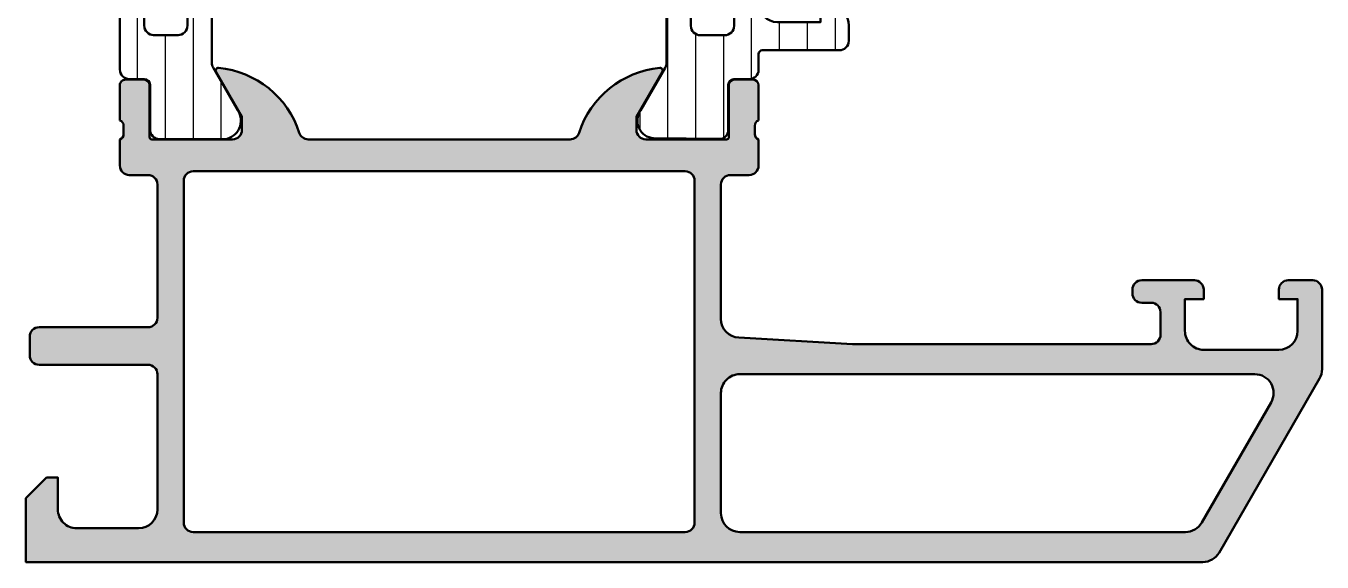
# Model space of a CAD drawing. Extents: x 0 to 69, y 0 to 85.
# Drawn here: x 0 to 69, y 0 to 28.5 of the extents above; entities that cross this region are included whole.
import ezdxf

# ---------------------------------------------------------------- set-up
doc = ezdxf.new("R2010")
doc.units = 0
for name, color, linetype, lineweight in [('0S-Alu contour', 7, 'Continuous', 50), ('0S-Alu hatch', 252, 'Continuous', 25), ('0S-Plastic contour', 254, 'Continuous', 50), ('0S-Plastic hatch', 253, 'Continuous', 25)]:
    doc.layers.add(name, color=color, linetype=linetype, lineweight=lineweight)
pattern_1 = [(90, (0, 0), (-1.4859, 0), [])]

# ---------------------------------------------------------------- blocks, each defined once
blk = doc.blocks.new('284035__A3D7CD79_B9CD_47EB_A860_35C0FE512567___393F208A_9C1D_455E_886C_1806FA2FA6F2_')
at = {"layer": '0S-Plastic hatch'}
h = blk.add_hatch(dxfattribs=at)
h.set_pattern_fill('ANSI31', color=256, scale=0.4680000000000001, angle=45, style=0)
h.set_pattern_definition(pattern_1)
edge = h.paths.add_edge_path()
edge.add_line((4.99875316199033, 61.29235577843108), (4.999865851479134, 26.20985706892869))
edge.add_arc((5.499863172325637, 26.20987292702808), 0.4999973210979835, 180.0018172140356, 270.0020240769155)
edge.add_line((5.499880835634241, 25.70987560624209), (6.310215562531987, 25.70990423279008))
edge.add_ellipse((6.310226160577547, 25.40990423297728), major_axis=(-0.2999999999999987, 0), ratio=1, start_angle=180.0020752991279, end_angle=270.00202407760605, ccw=False)
edge.add_line((6.610226160380755, 25.4099150992182), (6.609981139799932, 23.00991670582849))
edge.add_arc((7.109977117006169, 23.00993217644588), 0.499995977445579, 180.0017728165192, 270.0020872367505)
edge.add_line((7.10999533143641, 22.50993619933206), (10.58653936268191, 22.51006284689494))
edge.add_arc((10.44419286180014, 23.49987576636565), 0.9999960709244833, 278.1836833497854, 392.7290913977267)
edge.add_line((11.28542592802038, 24.04054116211618), (9.966873498563984, 26.32415025136554))
edge.add_ellipse((10.39987715981602, 26.57416590955994), major_axis=(-0.5000000000000481, 0), ratio=1, start_angle=0.0018117430832944592, end_angle=30.002071897231076, ccw=False)
edge.add_line((9.899877160065945, 26.57415009911673), (9.898790847672744, 60.92841780917886))
edge.add_ellipse((10.39879084742281, 60.92843361962196), major_axis=(-0.5000000000000366, 0), ratio=1, start_angle=-29.997921301458177, end_angle=0.0018117430832944592, ccw=False)
edge.add_line((9.965769075782111, 61.17841790969873), (11.28415607356917, 63.46212251095384))
edge.add_arc((10.44288384291037, 64.00272696504832), 0.9999960709244877, 327.2750591980468, 441.8204672459867)
edge.add_line((10.58515863982459, 64.99255019372475), (7.10861440020827, 64.99242354616824))
edge.add_arc((7.108632614638507, 64.49242756905446), 0.4999959774455521, 90.00208723675013, 180.0023777790715)
edge.add_line((6.608636637623515, 64.49240681918452), (6.6090555134638, 62.09244994367308))
edge.add_ellipse((6.309055518033103, 62.0923975836117), major_axis=(-0.29999999999999, 0), ratio=1, start_angle=90.0020240765632, end_angle=180.010000035117, ccw=False)
edge.add_line((6.309066116073203, 61.79239758379891), (5.498732819528203, 61.79236895731642))
edge.add_arc((5.498750482836811, 61.29237163653045), 0.4999973210979595, 90.00202407691594, 180.0018172140356)
edge = h.paths.add_edge_path()
edge.add_line((6.299314550049844, 50.10129095037584), (6.299314550049844, 58.95130010564918))
edge.add_ellipse((6.799299291260775, 58.95130010565438), major_axis=(-0.4999847412109304, 0), ratio=1, start_angle=269.9999999999992, end_angle=360, ccw=False)
edge.add_line((6.799299291260782, 59.45128484686531), (8.099309972413124, 59.45128484686531))
edge.add_ellipse((8.099309972413131, 58.95126958807625), major_axis=(-0.5000152587890554, 0), ratio=1, start_angle=180, end_angle=270.0000000000008, ccw=False)
edge.add_line((8.599325231202188, 58.95126958807106), (8.599325231202188, 50.10129095038099))
edge.add_ellipse((8.099328870558866, 50.1012873110243), major_axis=(-0.4999963606565677, 0), ratio=1, start_angle=89.9995829574089, end_angle=180.0004170428646, ccw=False)
edge.add_line((8.099325231202188, 49.60129095038098), (6.799331124934271, 49.60129095038098))
edge.add_ellipse((6.799314552137465, 50.10129095219395), major_axis=(-0.5000000020876216, 0), ratio=1, start_angle=0, end_angle=90.00189910261582, ccw=False)
edge = h.paths.add_edge_path()
edge.add_line((8.599325231202188, 48.10129095037579), (8.599325231202188, 39.40128484686011))
edge.add_ellipse((8.099325231202174, 39.40128484686532), major_axis=(-0.5000000000000142, 0), ratio=1, start_angle=90.000000001192, end_angle=180, ccw=False)
edge.add_line((8.099325231212577, 38.90128484686531), (6.799314550060246, 38.9012848468653))
edge.add_ellipse((6.79931455004983, 39.4012848468653), major_axis=(-0.4999999999999929, 0), ratio=1, start_angle=0, end_angle=90.00000000119371, ccw=False)
edge.add_line((6.299314550049837, 39.4012848468601), (6.299314550049844, 48.10129095037578))
edge.add_ellipse((6.799314550049844, 48.10129095038099), major_axis=(-0.5, 0), ratio=1, start_angle=270, end_angle=360, ccw=False)
edge.add_line((6.799314550049844, 48.60129095038098), (8.099325231202203, 48.60129095038098))
edge.add_ellipse((8.099325231202199, 48.10129095038099), major_axis=(-0.4999999999999929, 0), ratio=1, start_angle=180, end_angle=269.9999999999996, ccw=False)
edge = h.paths.add_edge_path()
edge.add_line((6.299314550039456, 28.55129095107429), (6.299314550039456, 37.40128484755855))
edge.add_ellipse((6.799314552196763, 37.4012848456811), major_axis=(-0.5000000021573073, 0), ratio=1, start_angle=269.9981009105044, end_angle=360, ccw=False)
edge.add_line((6.799331124879076, 37.90128484756375), (8.099325231191814, 37.90128484756376))
edge.add_ellipse((8.099328870548534, 37.4012884869205), major_axis=(-0.4999963606565109, 0), ratio=1, start_angle=179.9995829571355, end_angle=270.0004170425959, ccw=False)
edge.add_line((8.5993252311918, 37.40128484756374), (8.5993252311918, 28.55129095107944))
edge.add_ellipse((8.099328870548424, 28.55128731172282), major_axis=(-0.499996360656621, 0), ratio=1, start_angle=89.9995829574151, end_angle=180.0004170428646, ccw=False)
edge.add_line((8.0993252311918, 28.05129095107944), (6.799331124923897, 28.05129095107945))
edge.add_ellipse((6.799314552127077, 28.55129095289241), major_axis=(-0.5000000020876216, 0), ratio=1, start_angle=0, end_angle=90.00189910261747, ccw=False)
at = {"layer": '0S-Alu contour', "color": 7}
for points in [[(6.799299291260782, 59.45128484686531), (8.099309972413124, 59.45128484686531)], [(6.299314550049844, 50.10129095037584), (6.299314550049844, 58.95130010564918)], [(8.599325231202188, 58.95126958807106), (8.599325231202188, 50.10129095038099)], [(8.099325231202188, 49.60129095038098), (6.799331124934271, 49.60129095038098)], [(6.799314550049844, 48.60129095038098), (8.099325231202203, 48.60129095038098)], [(6.299314550049837, 39.4012848468601), (6.299314550049844, 48.10129095037578)], [(8.599325231202188, 48.10129095037579), (8.599325231202188, 39.40128484686011)], [(8.099325231212577, 38.90128484686531), (6.799314550060246, 38.9012848468653)], [(6.299314550039456, 28.55129095107429), (6.299314550039456, 37.40128484755855)], [(6.799331124879076, 37.90128484756375), (8.099325231191814, 37.90128484756376)], [(8.5993252311918, 37.40128484756374), (8.5993252311918, 28.55129095107944)], [(8.0993252311918, 28.05129095107944), (6.799331124923897, 28.05129095107945)]]:
    blk.add_lwpolyline(points, dxfattribs=at)
at = {"layer": '0S-Alu contour', "color": 7, "extrusion": (0, 0, -1)}
for centre, radius, start, end in [((-6.799299291260775, 58.95130010565438), 0.4999847412109304, 0, 90.00000000000081), ((-8.099309972413131, 58.95126958807625), 0.5000152587890554, 89.9999999999992, 180), ((-6.799314552137465, 50.10129095219395), 0.5000000020876216, 269.9981008973842, 0), ((-8.099328870558866, 50.1012873110243), 0.4999963606565677, 179.9995829571354, 270.0004170425911), ((-6.799314550049844, 48.10129095038099), 0.5, 0, 90), ((-8.099325231202199, 48.10129095038099), 0.4999999999999929, 90.0000000000004, 180), ((-6.79931455004983, 39.4012848468653), 0.4999999999999929, 269.9999999988063, 0), ((-8.099325231202174, 39.40128484686532), 0.5000000000000142, 180, 269.999999998808), ((-6.799314552196763, 37.4012848456811), 0.5000000021573073, 0, 90.00189908949562), ((-8.099328870548534, 37.4012884869205), 0.4999963606565109, 89.99958295740409, 180.0004170428646), ((-6.799314552127077, 28.55129095289241), 0.5000000020876216, 269.9981008973825, 0), ((-8.099328870548424, 28.55128731172282), 0.499996360656621, 179.9995829571354, 270.0004170425849)]:
    blk.add_arc(centre, radius, start, end, dxfattribs=at)
at = {"layer": '0S-Plastic contour', "color": 7}
for points in [[(10.58515863982459, 64.99255019372475), (7.10861440020827, 64.99242354616824)], [(6.608636637623515, 64.49240681918452), (6.6090555134638, 62.09244994367308)], [(9.965769075782111, 61.17841790969873), (11.28415607356917, 63.46212251095384)], [(6.309066116073203, 61.79239758379891), (5.498732819528203, 61.79236895731642)], [(4.99875316199033, 61.29235577843108), (4.999865851479134, 26.20985706892869)], [(9.899877160065945, 26.57415009911673), (9.898790847672744, 60.92841780917886)], [(11.28542592802038, 24.04054116211618), (9.966873498563984, 26.32415025136554)], [(5.499880835634241, 25.70987560624209), (6.310215562531987, 25.70990423279008)], [(6.610226160380755, 25.4099150992182), (6.609981139799932, 23.00991670582849)], [(7.10999533143641, 22.50993619933206), (10.58653936268191, 22.51006284689494)]]:
    blk.add_lwpolyline(points, dxfattribs=at)
for centre, radius, start, end in [((7.108632614638507, 64.49242756905446), 0.4999959774455521, 90.00208723675013, 180.0023777790715), ((10.44288384291037, 64.00272696504832), 0.9999960709244877, 327.2750591980468, 81.82046724598675), ((5.498750482836811, 61.29237163653045), 0.4999973210979595, 90.00202407691594, 180.0018172140356), ((5.499863172325637, 26.20987292702808), 0.4999973210979835, 180.0018172140356, 270.0020240769155), ((10.44419286180014, 23.49987576636565), 0.9999960709244833, 278.1836833497854, 32.72909139772675), ((7.109977117006169, 23.00993217644588), 0.499995977445579, 180.0017728165192, 270.0020872367505)]:
    blk.add_arc(centre, radius, start, end, dxfattribs=at)
at = {"layer": '0S-Plastic contour', "color": 7, "extrusion": (0, 0, -1)}
for centre, radius, start, end in [((-6.309055518033103, 62.0923975836117), 0.29999999999999, 179.989999964883, 269.9979759234368), ((-10.39879084742281, 60.92843361962196), 0.5000000000000366, 359.9981882569167, 29.99792130145823), ((-10.39987715981602, 26.57416590955994), 0.5000000000000481, 329.9979281027689, 359.9981882569167), ((-6.310226160577547, 25.40990423297728), 0.2999999999999987, 89.99797592239396, 179.9979247008721)]:
    blk.add_arc(centre, radius, start, end, dxfattribs=at)
blk = doc.blocks.new('284035__770BF526_16D2_4303_8D42_E1DBD046E04F___C1C54037_022A_4118_9777_8D32D1AEF138_')
at = {"layer": '0S-Plastic hatch'}
h = blk.add_hatch(dxfattribs=at)
h.set_pattern_fill('ANSI31', color=256, scale=0.4680000000000001, angle=45, style=0)
h.set_pattern_definition(pattern_1)
edge = h.paths.add_edge_path()
edge.add_line((34.09998855703174, 60.91833314019055), (34.10107486946282, 26.56406438459115))
edge.add_ellipse((33.60107486977208, 26.56404679696934), major_axis=(-0.500000000000068, 0), ratio=1, start_angle=150.0020786985412, end_angle=180.0020153930485, ccw=False)
edge.add_line((34.0340966414128, 26.31406250689255), (32.71570964362576, 24.03035790563746))
edge.add_arc((33.48901955307809, 23.49461144635507), 0.9407616513712657, 145.2859152921439, 265.4693820780111)
edge.add_line((33.41470707737032, 22.55678942664932), (36.89124857317617, 22.52076237158533))
edge.add_arc((36.9248632237438, 22.98612432631836), 0.466574424551672, 265.8685097930475, 361.7132389421505)
edge.add_line((37.39122907957142, 23.00007359740677), (37.39081019935863, 25.40007196674527))
edge.add_ellipse((37.69081019916184, 25.40008283297958), major_axis=(-0.3000000000000041, 0), ratio=1, start_angle=-89.99792470211253, end_angle=0.002075297898500139, ccw=False)
edge.add_line((37.69079933292751, 25.7000828327828), (38.50113066574241, 25.700111459201))
edge.add_arc((38.50111523435811, 26.20010878006084), 0.4999973210979719, 270.0017683158601, 360.0023822800018)
edge.add_line((39.00111255502389, 26.20012956926355), (39.00243310001383, 27.04120181439143))
edge.add_ellipse((39.20243310001383, 27.04120181439143), major_axis=(-0.1999999999999957, 0), ratio=1, start_angle=270.00000000000205, end_angle=360, ccw=False)
edge.add_line((39.20243310001382, 27.24120181439142), (43.30243310000217, 27.24120181439142))
edge.add_arc((43.30243310000218, 27.74120181439143), 0.5000000000000031, 269.9999999999992, 360)
edge.add_line((43.80243310000218, 27.74120181439142), (43.80243310000173, 28.57195103774948))
edge.add_arc((42.80243310000226, 28.57195103774945), 0.9999999999994567, 0, 74.99999999891949)
edge.add_line((43.06125214512286, 29.53787686403311), (42.30243310000229, 29.74120181439137))
edge.add_line((42.30243310000229, 29.74120181439137), (42.30243310000218, 28.74120181439142))
edge.add_line((42.30243310000218, 28.74120181439142), (40.00243310001383, 28.74120181439142))
edge.add_ellipse((40.00414234573504, 29.74532829859306), major_axis=(-1.004127938958025, 0), ratio=1, start_angle=0.23408772131568867, end_angle=89.90246998467933, ccw=False)
edge.add_line((39.00002278728715, 29.74122584341729), (39.00002278728715, 32.74110419756097))
edge.add_ellipse((40.00414213385486, 32.73707584171383), major_axis=(-1.004127427074081, 0), ratio=1, start_angle=270.097517975085, end_angle=359.770140321516, ccw=False)
edge.add_line((40.00243310001378, 33.74120181439143), (42.30243310000219, 33.74120181439142))
edge.add_line((42.30243310000219, 33.74120181439142), (42.30243310000218, 32.74120181439142))
edge.add_line((42.30243310000218, 32.74120181439142), (43.06125214512285, 32.9445267647196))
edge.add_arc((42.80243310000205, 33.91045259100384), 1.000000000000067, 285.0000000010829, 360)
edge.add_line((43.80243310000213, 33.91045259100381), (43.80243310000213, 34.74120181439148))
edge.add_arc((43.30243310000218, 34.74120181439148), 0.4999999999999467, 0, 90)
edge.add_line((43.30243310000218, 35.24120181439143), (39.2024331000139, 35.24120181439143))
edge.add_ellipse((39.20416165290917, 35.44537491023468), major_axis=(-0.2041804127758823, 0), ratio=1, start_angle=1.1558689438177794, end_angle=89.51493893428051, ccw=False)
edge.add_line((39.00002278728715, 35.44125611139533), (38.99999986572914, 61.28262292094751))
edge.add_arc((38.50000254486929, 61.28260748956321), 0.4999973210979746, 0.0017683158931002, 90.00238227991125)
edge.add_line((38.49998175566661, 61.78260481022899), (37.68965042285168, 61.7825761838108))
edge.add_ellipse((37.68963955661738, 62.082576183614), major_axis=(-0.3000000000000041, 0), ratio=1, start_angle=0.002075297898500139, end_angle=90.00207529788338, ccw=False)
edge.add_line((37.38963955681416, 62.08256531737969), (37.38988457739498, 64.48256371076516))
edge.add_arc((36.88988860018874, 64.4825482401454), 0.4999959774455828, 0.0017728167248697, 90.00237777907287)
edge.add_line((36.88986785031883, 64.98254421716042), (33.413326354513, 64.98241756969632))
edge.add_arc((33.55567285539478, 63.99260465022564), 0.9999960709244813, 98.1836833497854, 212.7290913977266)
edge.add_line((32.71443978917453, 63.45193925447511), (34.03299221863093, 61.16833016522574))
edge.add_ellipse((33.59998855737901, 60.91831450703137), major_axis=(-0.4999999999999318, 0), ratio=1, start_angle=180.0021352027152, end_angle=210.0020718972341, ccw=False)
edge = h.paths.add_edge_path()
edge.add_line((35.40054048600312, 50.09119556902756), (35.40054048600312, 58.94118946551185))
edge.add_ellipse((35.90053684664648, 58.94119310486849), major_axis=(-0.4999963606566095, 0), ratio=1, start_angle=-90.0004170425853, end_angle=0.00041704286462618256, ccw=False)
edge.add_line((35.90054048600311, 59.44118946551185), (37.20053459227101, 59.44118946551185))
edge.add_ellipse((37.20055116506783, 58.94118946369888), major_axis=(-0.5000000020876283, 0), ratio=1, start_angle=180, end_angle=270.001899102617, ccw=False)
edge.add_line((37.70055116715546, 58.94118946551699), (37.70055116715547, 50.09119556903273))
edge.add_ellipse((37.20055116499816, 50.09119557091019), major_axis=(-0.5000000021573054, 0), ratio=1, start_angle=89.99810091050358, end_angle=180, ccw=False)
edge.add_line((37.20053459231584, 49.59119556902755), (35.9005404860031, 49.59119556902752))
edge.add_ellipse((35.90053684664638, 50.09119192967078), major_axis=(-0.4999963606565056, 0), ratio=1, start_angle=-0.000417042864683026, end_angle=90.00041704259593, ccw=False)
edge = h.paths.add_edge_path()
edge.add_line((35.40054048599273, 39.39118946621551), (35.40054048599273, 48.09119556973119))
edge.add_ellipse((35.90054048599274, 48.09119556972597), major_axis=(-0.5000000000000134, 0), ratio=1, start_angle=270.000000001192, end_angle=360, ccw=False)
edge.add_line((35.90054048598234, 48.59119556972599), (37.20055116713466, 48.591195569726))
edge.add_ellipse((37.20055116714509, 48.09119556972599), major_axis=(-0.5000000000000053, 0), ratio=1, start_angle=180, end_angle=270.00000000119445, ccw=False)
edge.add_line((37.70055116714509, 48.09119556973119), (37.70055116714508, 39.39118946621551))
edge.add_ellipse((37.20055116714508, 39.39118946621031), major_axis=(-0.4999999999999982, 0), ratio=1, start_angle=90, end_angle=180, ccw=False)
edge.add_line((37.20055116714508, 38.89118946621032), (35.90054048599272, 38.89118946621032))
edge.add_ellipse((35.90054048599273, 39.39118946621031), major_axis=(-0.4999999999999938, 0), ratio=1, start_angle=0, end_angle=89.9999999999992, ccw=False)
edge = h.paths.add_edge_path()
edge.add_line((35.40054048599273, 28.54121082852024), (35.40054048599273, 37.39118946621031))
edge.add_ellipse((35.90053684663606, 37.39119310556699), major_axis=(-0.4999963606565686, 0), ratio=1, start_angle=-90.00041704259098, end_angle=0.00041704286462618256, ccw=False)
edge.add_line((35.90054048599274, 37.89118946621031), (37.20053459226065, 37.89118946621031))
edge.add_ellipse((37.20055116505746, 37.39118946439735), major_axis=(-0.5000000020876203, 0), ratio=1, start_angle=180, end_angle=270.0018991026154, ccw=False)
edge.add_line((37.70055116714507, 37.39118946621545), (37.70055116714508, 28.54118031094211))
edge.add_ellipse((37.20056642593415, 28.54118031093692), major_axis=(-0.4999847412109292, 0), ratio=1, start_angle=89.9999999999992, end_angle=180, ccw=False)
edge.add_line((37.20056642593414, 28.04119556972599), (35.9005557447818, 28.04119556972599))
edge.add_ellipse((35.90055574478179, 28.54121082851504), major_axis=(-0.500015258789055, 0), ratio=1, start_angle=0, end_angle=90.0000000000008, ccw=False)
at = {"layer": '0S-Alu contour', "color": 7}
for points in [[(35.90054048600311, 59.44118946551185), (37.20053459227101, 59.44118946551185)], [(35.40054048600312, 50.09119556902756), (35.40054048600312, 58.94118946551185)], [(37.70055116715546, 58.94118946551699), (37.70055116715547, 50.09119556903273)], [(37.20053459231584, 49.59119556902755), (35.9005404860031, 49.59119556902752)], [(35.90054048598234, 48.59119556972599), (37.20055116713466, 48.591195569726)], [(35.40054048599273, 39.39118946621551), (35.40054048599273, 48.09119556973119)], [(37.70055116714509, 48.09119556973119), (37.70055116714508, 39.39118946621551)], [(37.20055116714508, 38.89118946621032), (35.90054048599272, 38.89118946621032)], [(35.40054048599273, 28.54121082852024), (35.40054048599273, 37.39118946621031)], [(35.90054048599274, 37.89118946621031), (37.20053459226065, 37.89118946621031)], [(37.70055116714507, 37.39118946621545), (37.70055116714508, 28.54118031094211)], [(37.20056642593414, 28.04119556972599), (35.9005557447818, 28.04119556972599)]]:
    blk.add_lwpolyline(points, dxfattribs=at)
at = {"layer": '0S-Alu contour', "color": 7, "extrusion": (0, 0, -1)}
for centre, radius, start, end in [((-35.90053684664648, 58.94119310486849), 0.4999963606566095, 359.9995829571354, 90.00041704258533), ((-37.20055116506783, 58.94118946369888), 0.5000000020876283, 89.99810089738295, 180), ((-35.90053684664638, 50.09119192967078), 0.4999963606565056, 269.9995829574041, 0.0004170428646345), ((-37.20055116499816, 50.09119557091019), 0.5000000021573054, 180, 270.0018990894964), ((-35.90054048599274, 48.09119556972597), 0.5000000000000134, 0, 89.99999999880797), ((-37.20055116714509, 48.09119556972599), 0.5000000000000053, 89.99999999880554, 180), ((-35.90054048599273, 39.39118946621031), 0.4999999999999938, 270.0000000000008, 0), ((-37.20055116714508, 39.39118946621031), 0.4999999999999982, 180, 270), ((-35.90053684663606, 37.39119310556699), 0.4999963606565686, 359.9995829571354, 90.00041704259102), ((-37.20055116505746, 37.39118946439735), 0.5000000020876203, 89.99810089738456, 180), ((-35.90055574478179, 28.54121082851504), 0.500015258789055, 269.9999999999992, 0), ((-37.20056642593415, 28.54118031093692), 0.4999847412109292, 180, 270.0000000000008)]:
    blk.add_arc(centre, radius, start, end, dxfattribs=at)
at = {"layer": '0S-Plastic contour', "color": 7}
for points in [[(36.88986785031883, 64.98254421716042), (33.413326354513, 64.98241756969632)], [(37.38963955681416, 62.08256531737969), (37.38988457739498, 64.48256371076516)], [(32.71443978917453, 63.45193925447511), (34.03299221863093, 61.16833016522574)], [(38.49998175566661, 61.78260481022899), (37.68965042285168, 61.7825761838108)], [(34.09998855703174, 60.91833314019055), (34.10107486946282, 26.56406438459115)], [(39.00002278728715, 35.44125611139533), (38.99999986572914, 61.28262292094751)], [(43.30243310000218, 35.24120181439143), (39.2024331000139, 35.24120181439143)], [(43.80243310000213, 33.91045259100381), (43.80243310000213, 34.74120181439148)], [(40.00243310001378, 33.74120181439143), (42.30243310000219, 33.74120181439142), (42.30243310000218, 32.74120181439142), (43.06125214512285, 32.9445267647196)], [(39.00002278728715, 29.74122584341729), (39.00002278728715, 32.74110419756097)], [(43.06125214512286, 29.53787686403311), (42.30243310000229, 29.74120181439137), (42.30243310000218, 28.74120181439142), (40.00243310001383, 28.74120181439142)], [(43.80243310000218, 27.74120181439142), (43.80243310000173, 28.57195103774948)], [(39.00111255502389, 26.20012956926355), (39.00243310001383, 27.04120181439143)], [(39.20243310001382, 27.24120181439142), (43.30243310000217, 27.24120181439142)], [(34.0340966414128, 26.31406250689255), (32.71570964362576, 24.03035790563746)], [(37.69079933292751, 25.7000828327828), (38.50113066574241, 25.700111459201)], [(37.39122907957142, 23.00007359740677), (37.39081019935863, 25.40007196674527)], [(33.41470707737032, 22.55678942664932), (36.89124857317617, 22.52076237158533)]]:
    blk.add_lwpolyline(points, dxfattribs=at)
for centre, radius, start, end in [((33.55567285539478, 63.99260465022564), 0.9999960709244813, 98.1836833497854, 212.7290913977266), ((36.88988860018874, 64.4825482401454), 0.4999959774455828, 0.0017728167248697, 90.00237777907287), ((38.50000254486929, 61.28260748956321), 0.4999973210979746, 0.0017683158931002, 90.00238227991125), ((43.30243310000218, 34.74120181439148), 0.4999999999999467, 0, 90), ((42.80243310000205, 33.91045259100384), 1.000000000000067, 285.0000000010829, 0), ((42.80243310000226, 28.57195103774945), 0.9999999999994567, 0, 74.99999999891949), ((43.30243310000218, 27.74120181439143), 0.5000000000000031, 269.9999999999992, 0), ((38.50111523435811, 26.20010878006084), 0.4999973210979719, 270.0017683158601, 0.0023822800018465), ((33.48901955307809, 23.49461144635507), 0.9407616513712657, 145.2859152921439, 265.4693820780111), ((36.9248632237438, 22.98612432631836), 0.466574424551672, 265.8685097930475, 1.713238942150467)]:
    blk.add_arc(centre, radius, start, end, dxfattribs=at)
at = {"layer": '0S-Plastic contour', "color": 7, "extrusion": (0, 0, -1)}
for centre, radius, start, end in [((-37.68963955661738, 62.082576183614), 0.3000000000000041, 269.9979247021166, 359.9979247021015), ((-33.59998855737901, 60.91831450703137), 0.4999999999999318, 149.9979281027659, 179.9978647972848), ((-39.20416165290917, 35.44537491023468), 0.2041804127758823, 270.4850610657195, 358.8441310561822), ((-40.00414213385486, 32.73707584171383), 1.004127427074081, 0.2298596784839961, 89.902482024915), ((-40.00414234573504, 29.74532829859306), 1.004127938958025, 270.0975300153207, 359.7659122786843), ((-39.20243310001383, 27.04120181439143), 0.1999999999999957, 0, 89.99999999999797), ((-33.60107486977208, 26.56404679696934), 0.500000000000068, 179.9979846069515, 209.9979213014589), ((-37.69081019916184, 25.40008283297958), 0.3000000000000041, 359.9979247021015, 89.99792470211251)]:
    blk.add_arc(centre, radius, start, end, dxfattribs=at)
blk = doc.blocks.new('347460__BBB24185_FE88_4112_B274_6F4BC4ABDFD2_')
at = {"layer": '0S-Alu hatch'}
h = blk.add_hatch(color=256, dxfattribs=at)
edge = h.paths.add_edge_path()
edge.add_line((5.499999865729201, 20.59999952316286), (6.499999865729186, 20.59999952316287))
edge.add_ellipse((6.499999865729171, 20.09999952316286), major_axis=(-0.5000000000000071, 0), ratio=1, start_angle=180, end_angle=269.99999999999824, ccw=False)
edge.add_line((6.999999865729179, 20.09999952316286), (6.999999865729193, 13.000012197874))
edge.add_ellipse((6.499999865729133, 13.00001219787394), major_axis=(-0.5000000000000604, 0), ratio=1, start_angle=90.00000000000767, end_angle=180, ccw=False)
edge.add_line((6.499999865729201, 12.50001219787388), (0.6999961060548828, 12.50001219787388))
edge.add_arc((0.6999991807261523, 12.00000915300511), 0.5000030448782185, 90.0003523292287, 179.9996510864112)
edge.add_line((0.1999961358572051, 12.00001219786912), (0.1999961358572051, 10.99999952697557))
edge.add_arc((0.6999991807262234, 11.00000257184429), 0.5000030448782907, 180.0003489156779, 269.9996476707632)
edge.add_line((0.6999961060548827, 10.49999952697546), (6.499999916079147, 10.49999952697557))
edge.add_ellipse((6.500003555435728, 10.00000316633219), major_axis=(-0.4999963606566281, 0), ratio=1, start_angle=179.9995829571355, end_angle=270.00041704258007, ccw=False)
edge.add_line((6.999999916079111, 9.999999526973127), (6.999999916079126, 2.800003055570494))
edge.add_ellipse((5.99998009293129, 2.800022878718234), major_axis=(-1.00001982334431, 0), ratio=1, start_angle=90.00113576019322, end_angle=179.9988642393878, ccw=False)
edge.add_line((5.999999916079126, 1.800003055570399), (2.700012123110383, 1.800003055570286))
edge.add_ellipse((2.699981107679414, 2.799971920933732), major_axis=(-0.9999688658444394, 0), ratio=1, start_angle=-0.0017839387354001701, end_angle=90.0017771086234, ccw=False)
edge.add_line((1.700012242319672, 2.800003055568929), (1.700012242319687, 4.500000003812502))
edge.add_line((1.700012242319687, 4.500000003812502), (1.100006138804047, 4.500000003812728))
edge.add_line((1.100006138804047, 4.500000003812728), (4.26e-14, 3.400001529691405))
edge.add_line((4.26e-14, 3.400001529691405), (2.84e-14, 1.42e-14))
edge.add_line((2.84e-14, 1.42e-14), (62.64914939371596, 2.416e-13))
edge.add_arc((62.64914939371594, 1.00000000000023), 0.9999999999999896, 270.0000000000008, 330.0000000000005)
edge.add_line((63.51517479750038, 0.5000000000002427), (68.86602760830594, 9.767948932138362))
edge.add_arc((68.0000022045215, 10.26794893213837), 1.000000000000016, 329.9999999999998, 360.0000316702843)
edge.add_line((69.00000220452135, 10.2679494848891), (68.9999998657292, 14.50000000000013))
edge.add_arc((68.49994991451332, 14.49995004878414), 0.500049953710744, 0.0057234159238532, 89.99427658410028)
edge.add_line((68.4999998657292, 15.00000000000001), (67.1999510376042, 15.00000000000001))
edge.add_arc((67.20000098882012, 14.49995004878408), 0.5000499537108043, 90.00572341590625, 179.9942765840761)
edge.add_line((66.6999510376042, 14.50000000000016), (66.6999510376042, 14.00000000000001))
edge.add_line((66.6999510376042, 14.00000000000001), (67.6999510376042, 14.00000000000012))
edge.add_line((67.6999510376042, 14.00000000000012), (67.70001016541181, 12.30000305175794))
edge.add_ellipse((66.69996698691216, 12.30004623025747), major_axis=(-1.000043179431803, 0), ratio=1, start_angle=90.00247383897761, end_angle=179.9975261609891, ccw=False)
edge.add_line((66.70001016541181, 11.30000305175782), (62.69997964783346, 11.30000305175782))
edge.add_ellipse((62.699962915704, 12.2999558030263), major_axis=(-0.9999527514084658, 0), ratio=1, start_angle=-0.0027072808267121218, end_angle=90.00095872569841, ccw=False)
edge.add_line((61.70001016541181, 12.30000305175795), (61.70001016541181, 14.00000000000001))
edge.add_line((61.70001016541181, 14.00000000000001), (62.70001016541181, 14.00000000000001))
edge.add_line((62.70001016541181, 14.00000000000001), (62.70001016541181, 14.4999999999999))
edge.add_arc((62.19996142963781, 14.49995126422601), 0.5000487381489437, 0.0055841639549441, 89.99441583599162)
edge.add_line((62.20001016541181, 15.00000000000001), (59.39999185486493, 15.00000000000001))
edge.add_arc((59.39997805488023, 14.50001379998471), 0.499986200205745, 89.99841859459237, 180.0015814054484)
edge.add_line((58.89999185486494, 14.49999999999965), (58.89999185486494, 14.30000305175783))
edge.add_arc((59.39997897328871, 14.2999901701816), 0.4999871185897141, 179.9985238419079, 270.0014761579325)
edge.add_line((59.39999185486493, 13.80000305175782), (59.89999185486493, 13.80000305175782))
edge.add_ellipse((59.89998911399723, 13.30000031089013), major_axis=(-0.5000027408752105, 0), ratio=1, start_angle=180.0003140784808, end_angle=269.99968592141886, ccw=False)
edge.add_line((60.39999185486493, 13.30000305175695), (60.39999185486493, 12.09999847412099))
edge.add_ellipse((59.8999954942216, 12.09999483476444), major_axis=(-0.4999963606565819, 0), ratio=1, start_angle=89.99958295741061, end_angle=180.0004170428646, ccw=False)
edge.add_line((59.89999185486493, 11.5999984741211), (43.99999795837968, 11.59999847412111))
edge.add_line((43.99999795837968, 11.59999847412111), (37.94296251221357, 11.94611358642579))
edge.add_ellipse((37.99999053731664, 12.94447682080079), major_axis=(-0.9999906716559231, 0), ratio=1, start_angle=-0.0006706298242988851, end_angle=86.7307306479891, ccw=False)
edge.add_line((36.99999986572921, 12.94448852539011), (36.99999986572919, 20.09999799728395))
edge.add_ellipse((37.4999998657292, 20.09999799728396), major_axis=(-0.5, 0), ratio=1, start_angle=270, end_angle=360, ccw=False)
edge.add_line((37.4999998657292, 20.59999799728395), (38.4999998657292, 20.59999799728395))
edge.add_arc((38.4999998657292, 21.09999799728395), 0.5, 270, 360)
edge.add_line((38.9999998657292, 21.09999799728395), (38.9999998657292, 22.49999952316267))
edge.add_ellipse((39.07883631227225, 22.76752011515581), major_axis=(-0.2788950563274589, 0), ratio=1, start_angle=-1.1645893740957263, end_angle=73.58012358050632, ccw=False)
edge.add_line((38.79999886572918, 22.77318852315418), (38.79999886572919, 23.22678252315417))
edge.add_ellipse((39.07886696137236, 23.23244318263123), major_axis=(-0.2789255417371505, 0), ratio=1, start_angle=-73.57540544464382, end_angle=1.1628700728862214, ccw=False)
edge.add_line((38.99999986572919, 23.49998652315417), (38.9999998657292, 25.37999752316269))
edge.add_arc((38.6999998657292, 25.37999752316269), 0.2999999999999936, 0, 90)
edge.add_line((38.6999998657292, 25.67999752316268), (37.7200255466864, 25.67999752316268))
edge.add_arc((37.7200255466864, 25.37999752316269), 0.3000000000000007, 90, 180)
edge.add_line((37.42002554668641, 25.37999752316269), (37.42002554668641, 22.61999952316269))
edge.add_ellipse((37.30002554668641, 22.61999952316269), major_axis=(-0.1199999999999974, 0), ratio=1, start_angle=90.00000000000341, end_angle=180, ccw=False)
edge.add_line((37.30002554668641, 22.49999952316269), (32.9999998657292, 22.49999952316272))
edge.add_ellipse((32.9999998657292, 22.99999952316273), major_axis=(-0.5000000000000071, 0), ratio=1, start_angle=0, end_angle=90, ccw=False)
edge.add_line((32.4999998657292, 22.99999952316272), (32.49999986572918, 23.69999952316272))
edge.add_line((32.49999986572918, 23.69999952316272), (33.88149532335158, 26.09281984619024))
edge.add_arc((33.76188008108091, 26.16187973851439), 0.138119784648307, 329.9999999999992, 457.7024374940956)
edge.add_arc((34.20949846906478, 21.3205285037103), 5.000000000000045, 95.3492280096192, 162.220274573283)
edge.add_ellipse((28.97219218674563, 22.99999952316262), major_axis=(-0.4999999999999391, 0), ratio=1, start_angle=89.99999999999432, end_angle=162.2202745732779, ccw=False)
edge.add_line((28.97219218674558, 22.49999952316269), (15.02780754471288, 22.49999952316268))
edge.add_ellipse((15.0278075447129, 22.99999952316285), major_axis=(-0.500000000000167, 0), ratio=1, start_angle=17.779725426714208, end_angle=89.99999999999733, ccw=False)
edge.add_arc((9.790501262393702, 21.32052850371069), 4.999999999999818, 17.77972542671575, 84.65077199038151)
edge.add_arc((10.2381196503775, 26.16187973851459), 0.1381197846482781, 82.29756250590908, 210.0000000000095)
edge.add_line((10.11850440810687, 26.09281984619043), (11.49999986572926, 23.6999995231629))
edge.add_line((11.49999986572926, 23.6999995231629), (11.49999986572925, 22.9999995231629))
edge.add_ellipse((10.99999986572924, 22.9999995231629), major_axis=(-0.5000000000000089, 0), ratio=1, start_angle=89.99999999999937, end_angle=180, ccw=False)
edge.add_line((10.99999986572923, 22.4999995231629), (6.699974184772123, 22.49999952316285))
edge.add_ellipse((6.699974184772119, 22.61999952316293), major_axis=(-0.1200000000000791, 0), ratio=1, start_angle=0, end_angle=90.00000000000222, ccw=False)
edge.add_line((6.579974184772041, 22.61999952316293), (6.579974184772048, 25.37999752316291))
edge.add_arc((6.279974184772029, 25.37999752316291), 0.3000000000000149, 0, 90)
edge.add_line((6.279974184772029, 25.67999752316292), (5.299999865729269, 25.67999752316291))
edge.add_arc((5.299999865729247, 25.37999752316291), 0.2999999999999971, 89.99999999999594, 180)
edge.add_line((4.99999986572925, 25.37999752316291), (4.99999986572925, 23.4999865231544))
edge.add_ellipse((4.92113277008609, 23.23244318263147), major_axis=(-0.278925541737135, 0), ratio=1, start_angle=178.837129927112, end_angle=253.5754054446461, ccw=False)
edge.add_line((5.200000865729244, 23.2267825231544), (5.200000865729236, 22.77318852315438))
edge.add_ellipse((4.921163419186206, 22.76752011515602), major_axis=(-0.2788950563274171, 0), ratio=1, start_angle=106.4198764194935, end_angle=181.1645893740948, ccw=False)
edge.add_line((4.99999986572925, 22.49999952316292), (4.999999865729193, 21.09999952316287))
edge.add_arc((5.499999865729193, 21.09999952316286), 0.5, 180, 270.0000000000008)
edge = h.paths.add_edge_path()
edge.add_ellipse((8.900005194696519, 20.29999768754676), major_axis=(-0.4999971273764557, 0), ratio=1, start_angle=-90.00032918124731, end_angle=0.0003291815056059022, ccw=False)
edge.add_line((8.900008067328315, 20.79999481491497), (35.10000596924482, 20.79999481491496))
edge.add_ellipse((35.10000884187662, 20.29999768754677), major_axis=(-0.4999971273764486, 0), ratio=1, start_angle=179.9996708184945, end_angle=270.0003291812481, ccw=False)
edge.add_line((35.60000596924482, 20.29999481491497), (35.60000596924481, 2.100000000002296))
edge.add_ellipse((35.10000884187661, 2.099997127368244), major_axis=(-0.4999971273764592, 0), ratio=1, start_angle=89.99967081875349, end_angle=180.0003291815056, ccw=False)
edge.add_line((35.10000596924482, 1.600000000000036), (8.900008067328315, 1.600000000000038))
edge.add_ellipse((8.900005194696519, 2.099997127368242), major_axis=(-0.4999971273764557, 0), ratio=1, start_angle=-0.0003291815056059022, end_angle=90.00032918124731, ccw=False)
edge.add_line((8.400008067328315, 2.100000000000036), (8.400008067328315, 20.29999481491271))
edge = h.paths.add_edge_path()
edge.add_ellipse((37.99948565056809, 9.000514211348523), major_axis=(-0.9994859171155148, 0), ratio=1, start_angle=-90.02947751367822, end_angle=0.02947751368117224, ccw=False)
edge.add_line((37.99999986572919, 9.999999996187412), (65.42043068362477, 9.999999996187412))
edge.add_ellipse((65.42043068362476, 8.999999996187418), major_axis=(-0.9999999999999946, 0), ratio=1, start_angle=149.9999999999996, end_angle=269.9999999999992, ccw=False)
edge.add_line((66.28645608740919, 8.499999996187412), (62.59141436679698, 2.100000000000237))
edge.add_ellipse((61.72538896301253, 2.600000000000246), major_axis=(-1.00000000000001, 0), ratio=1, start_angle=90, end_angle=149.9999999999999, ccw=False)
edge.add_line((61.72538896301253, 1.600000000000235), (37.99999986572919, 1.600000000000122))
edge.add_ellipse((37.99999986572919, 2.600000000000119), major_axis=(-0.9999999999999978, 0), ratio=1, start_angle=0, end_angle=90, ccw=False)
edge.add_line((36.99999986572919, 2.600000000000122), (36.99999986572919, 8.999999996187363))
at = {"layer": '0S-Alu contour', "color": 7}
for points in [[(6.279974184772029, 25.67999752316292), (5.299999865729269, 25.67999752316291)], [(10.11850440810687, 26.09281984619043), (11.49999986572926, 23.6999995231629), (11.49999986572925, 22.9999995231629)], [(32.4999998657292, 22.99999952316272), (32.49999986572918, 23.69999952316272), (33.88149532335158, 26.09281984619024)], [(38.6999998657292, 25.67999752316268), (37.7200255466864, 25.67999752316268)], [(4.99999986572925, 25.37999752316291), (4.99999986572925, 23.4999865231544)], [(6.579974184772041, 22.61999952316293), (6.579974184772048, 25.37999752316291)], [(37.42002554668641, 25.37999752316269), (37.42002554668641, 22.61999952316269)], [(38.99999986572919, 23.49998652315417), (38.9999998657292, 25.37999752316269)], [(5.200000865729244, 23.2267825231544), (5.200000865729236, 22.77318852315438)], [(38.79999886572918, 22.77318852315418), (38.79999886572919, 23.22678252315417)], [(4.99999986572925, 22.49999952316292), (4.999999865729193, 21.09999952316287)], [(10.99999986572923, 22.4999995231629), (6.699974184772123, 22.49999952316285)], [(28.97219218674558, 22.49999952316269), (15.02780754471288, 22.49999952316268)], [(37.30002554668641, 22.49999952316269), (32.9999998657292, 22.49999952316272)], [(38.9999998657292, 21.09999799728395), (38.9999998657292, 22.49999952316267)], [(8.900008067328315, 20.79999481491497), (35.10000596924482, 20.79999481491496)], [(5.499999865729201, 20.59999952316286), (6.499999865729186, 20.59999952316287)], [(6.999999865729179, 20.09999952316286), (6.999999865729193, 13.000012197874)], [(8.400008067328315, 2.100000000000036), (8.400008067328315, 20.29999481491271)], [(35.60000596924482, 20.29999481491497), (35.60000596924481, 2.100000000002294)], [(36.99999986572921, 12.94448852539011), (36.99999986572919, 20.09999799728395)], [(37.4999998657292, 20.59999799728395), (38.4999998657292, 20.59999799728395)], [(58.89999185486494, 14.49999999999965), (58.89999185486494, 14.30000305175783)], [(62.20001016541181, 15.00000000000001), (59.39999185486493, 15.00000000000001)], [(61.70001016541181, 12.30000305175795), (61.70001016541181, 14.00000000000001), (62.70001016541181, 14.00000000000001), (62.70001016541181, 14.4999999999999)], [(66.6999510376042, 14.50000000000016), (66.6999510376042, 14.00000000000001), (67.6999510376042, 14.00000000000012), (67.70001016541181, 12.30000305175794)], [(68.4999998657292, 15.00000000000001), (67.1999510376042, 15.00000000000001)], [(69.00000220452135, 10.2679494848891), (68.9999998657292, 14.50000000000013)], [(59.39999185486493, 13.80000305175782), (59.89999185486493, 13.80000305175782)], [(60.39999185486493, 13.30000305175695), (60.39999185486493, 12.09999847412099)], [(6.499999865729201, 12.50001219787388), (0.6999961060548828, 12.50001219787388)], [(0.1999961358572051, 12.00001219786912), (0.1999961358572051, 10.99999952697557)], [(59.89999185486493, 11.5999984741211), (43.99999795837968, 11.59999847412111), (37.94296251221357, 11.94611358642579)], [(66.70001016541181, 11.30000305175782), (62.69997964783346, 11.30000305175782)], [(0.6999961060548827, 10.49999952697546), (6.499999916079147, 10.49999952697557)], [(6.999999916079111, 9.999999526973127), (6.999999916079126, 2.800003055570494)], [(37.99999986572919, 9.999999996187412), (65.42043068362477, 9.999999996187412)], [(63.51517479750038, 0.5000000000002427), (68.86602760830594, 9.767948932138362)], [(36.99999986572919, 2.600000000000122), (36.99999986572919, 8.999999996187363)], [(66.28645608740919, 8.499999996187412), (62.59141436679698, 2.100000000000237)], [(1.700012242319672, 2.800003055568929), (1.700012242319687, 4.500000003812502), (1.100006138804047, 4.500000003812728), (4.26e-14, 3.400001529691405), (2.84e-14, 1.42e-14), (62.64914939371596, 2.416e-13)], [(5.999999916079126, 1.800003055570399), (2.700012123110383, 1.800003055570286)], [(35.10000596924482, 1.600000000000036), (8.900008067328315, 1.600000000000038)], [(61.72538896301253, 1.600000000000235), (37.99999986572919, 1.600000000000122)]]:
    blk.add_lwpolyline(points, dxfattribs=at)
for centre, radius, start, end in [((10.2381196503775, 26.16187973851459), 0.1381197846482781, 82.29756250590908, 210.0000000000095), ((9.790501262393702, 21.32052850371069), 4.999999999999818, 17.77972542671575, 84.65077199038151), ((34.20949846906478, 21.3205285037103), 5.000000000000045, 95.3492280096192, 162.220274573283), ((33.76188008108091, 26.16187973851439), 0.138119784648307, 329.9999999999992, 97.7024374940956), ((5.299999865729247, 25.37999752316291), 0.2999999999999971, 89.99999999999594, 180), ((6.279974184772029, 25.37999752316291), 0.3000000000000149, 0, 90), ((37.7200255466864, 25.37999752316269), 0.3000000000000007, 90, 180), ((38.6999998657292, 25.37999752316269), 0.2999999999999936, 0, 90), ((5.499999865729193, 21.09999952316286), 0.5, 180, 270.0000000000008), ((38.4999998657292, 21.09999799728395), 0.5, 270, 0), ((59.39997805488023, 14.50001379998471), 0.499986200205745, 89.99841859459237, 180.0015814054484), ((62.19996142963781, 14.49995126422601), 0.5000487381489437, 0.0055841639549441, 89.99441583599162), ((67.20000098882012, 14.49995004878408), 0.5000499537108043, 90.00572341590625, 179.9942765840761), ((68.49994991451332, 14.49995004878414), 0.500049953710744, 0.0057234159238532, 89.99427658410028), ((59.39997897328871, 14.2999901701816), 0.4999871185897141, 179.9985238419079, 270.0014761579325), ((0.6999991807261523, 12.00000915300511), 0.5000030448782185, 90.0003523292287, 179.9996510864112), ((0.6999991807262234, 11.00000257184429), 0.5000030448782907, 180.0003489156779, 269.9996476707632), ((68.0000022045215, 10.26794893213837), 1.000000000000016, 329.9999999999998, 3.16702843074e-05), ((62.64914939371594, 1.00000000000023), 0.9999999999999896, 270.0000000000008, 330.0000000000005)]:
    blk.add_arc(centre, radius, start, end, dxfattribs=at)
at = {"layer": '0S-Alu contour', "color": 7, "extrusion": (0, 0, -1)}
for centre, radius, start, end in [((-4.92113277008609, 23.23244318263147), 0.278925541737135, 106.4245945553539, 181.162870072888), ((-39.07886696137236, 23.23244318263123), 0.2789255417371505, 358.8371299271138, 73.57540544464375), ((-4.921163419186206, 22.76752011515602), 0.2788950563274171, 178.8354106259052, 253.5801235805065), ((-10.99999986572924, 22.9999995231629), 0.5000000000000089, 180, 270.0000000000006), ((-15.0278075447129, 22.99999952316285), 0.500000000000167, 270.0000000000027, 342.2202745732858), ((-28.97219218674563, 22.99999952316262), 0.4999999999999391, 197.7797254267221, 270.0000000000057), ((-32.9999998657292, 22.99999952316273), 0.5000000000000071, 270, 0), ((-39.07883631227225, 22.76752011515581), 0.2788950563274589, 286.4198764194937, 1.164589374095672), ((-6.699974184772119, 22.61999952316293), 0.1200000000000791, 269.9999999999978, 0), ((-37.30002554668641, 22.61999952316269), 0.1199999999999974, 180, 269.9999999999966), ((-8.900005194696519, 20.29999768754676), 0.4999971273764557, 359.9996708184944, 90.0003291812473), ((-35.10000884187662, 20.29999768754677), 0.4999971273764486, 89.9996708187519, 180.0003291815056), ((-6.499999865729171, 20.09999952316286), 0.5000000000000071, 90.00000000000175, 180), ((-37.4999998657292, 20.09999799728396), 0.5, 0, 90), ((-59.89998911399723, 13.30000031089013), 0.5000027408752105, 90.00031407858111, 179.9996859215192), ((-6.499999865729133, 13.00001219787394), 0.5000000000000604, 180, 269.9999999999923), ((-37.99999053731664, 12.94447682080079), 0.9999906716559234, 273.2692693520109, 0.000670629824406), ((-59.8999954942216, 12.09999483476444), 0.4999963606565819, 179.9995829571354, 270.0004170425894), ((-62.699962915704, 12.2999558030263), 0.9999527514084658, 269.9990412743016, 0.0027072808266599), ((-66.69996698691216, 12.30004623025747), 1.000043179431803, 180.002473839011, 269.9975261610224), ((-6.500003555435728, 10.00000316633219), 0.4999963606566281, 89.99958295741995, 180.0004170428646), ((-37.99948565056809, 9.000514211348523), 0.9994859171155148, 359.9705224863188, 90.02947751367832), ((-65.42043068362476, 8.999999996187418), 0.9999999999999946, 90.00000000000081, 210.0000000000004), ((-2.699981107679414, 2.799971920933732), 0.9999688658444394, 269.9982228913766, 0.0017839387354142), ((-5.99998009293129, 2.800022878718234), 1.00001982334431, 180.0011357606123, 269.9988642398068), ((-8.900005194696519, 2.099997127368242), 0.4999971273764557, 269.9996708187527, 0.0003291815055843), ((-35.10000884187661, 2.099997127368244), 0.4999971273764592, 179.9996708184944, 270.0003291812465), ((-37.99999986572919, 2.600000000000119), 0.9999999999999978, 270, 0), ((-61.72538896301253, 2.600000000000246), 1.00000000000001, 210.0000000000001, 270)]:
    blk.add_arc(centre, radius, start, end, dxfattribs=at)
blk = doc.blocks.new('373690__DB048D72_2A24_4BE9_8313_609CBFC4AC3E_')
at = {"layer": '0S-Alu contour', "color": 7}
blk.add_blockref('347460__BBB24185_FE88_4112_B274_6F4BC4ABDFD2_', (0, 0), dxfattribs=at)
at = {"layer": '0S-Plastic contour', "color": 7}
for name in ['284035__A3D7CD79_B9CD_47EB_A860_35C0FE512567___393F208A_9C1D_455E_886C_1806FA2FA6F2_', '284035__770BF526_16D2_4303_8D42_E1DBD046E04F___C1C54037_022A_4118_9777_8D32D1AEF138_']:
    blk.add_blockref(name, (0, 0), dxfattribs=at)

msp = doc.modelspace()

# ---------------------------------------------------------------- block references
at = {"layer": '0S-Alu contour', "color": 7}
msp.add_blockref('373690__DB048D72_2A24_4BE9_8313_609CBFC4AC3E_', (0, 0), dxfattribs=at)

doc.saveas('drawing.dxf')
